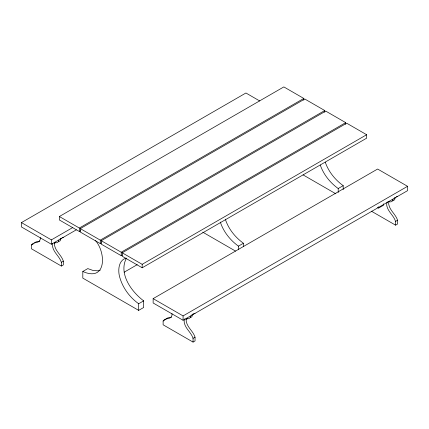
<?xml version="1.0" encoding="UTF-8"?>
<svg xmlns="http://www.w3.org/2000/svg" width="429" height="429" viewBox="0 0 429 429"><rect width="100%" height="100%" fill="white"/><g stroke="black" fill="none" stroke-linecap="round" stroke-linejoin="round"><path stroke-width="0.64" d="M58.848 240.047C58.929 242.337 56.296 243.447 54.429 242.476M60.848 238.894L60.183 240.755L58.617 241.618M190.546 316.076C190.621 318.372 187.993 319.476 186.122 318.506M393.071 199.153C393.152 201.442 390.519 202.552 388.653 201.576M395.066 198C395.077 199.549 393.747 200.938 392.154 200.756M184.786 318.838L184.411 319.68A7.513 4.338 60 0 0 184.341 322.978C185.671 328.898 191.259 332.545 193.05 338.32L193.05 342.085L195.045 340.932L195.045 337.167C193.254 331.392 187.666 327.745 186.342 321.825A7.513 4.338 60 0 1 186.406 318.527M387.312 201.909L386.942 202.751A7.513 4.338 60 0 0 386.872 206.049C388.197 211.969 393.784 215.615 395.576 221.391L395.576 225.155L397.576 224.002L397.576 220.238C395.779 214.462 390.192 210.816 388.867 204.896A7.513 4.338 60 0 1 388.937 201.603M126.324 258.338C118.383 273.788 131.531 291.79 143.667 300.858L143.667 307.491L138.674 310.371L82.808 278.115L82.808 271.482L87.795 268.602L93.077 270.474L97.914 270.833L100.257 270.163M54.714 242.498A7.513 4.338 60 0 0 54.644 245.79C55.974 251.716 61.562 255.357 63.353 261.138L63.353 264.902L61.358 266.055L31.424 248.772L31.424 245.007C33.392 241.377 39.055 243.892 40.133 239.714A7.513 4.338 60 0 0 40.267 237.564M34.476 243.055L36.063 241.854L39.859 241.087M193.05 342.085L163.122 324.807L163.122 321.042C165.085 317.412 170.747 319.927 171.825 315.749A7.513 4.338 60 0 0 171.959 313.594M76.324 229.831L51.378 244.235L21.45 226.952L21.45 222.597L245.924 92.996L259.738 100.976M80.475 230.823L79.317 231.494L59.363 219.97L59.363 216.516L283.837 86.915L303.791 98.434L303.791 100.161M31.424 245.007L33.424 243.854M21.45 222.597L51.378 239.881L72.844 227.488M59.363 216.516L79.317 228.035L303.791 98.434M54.151 243.323L55.261 242.685M101.426 242.916L100.268 243.586L80.314 232.068L80.314 228.614L304.788 99.013L324.742 110.532L324.742 112.259M61.358 266.055L61.358 262.291L63.353 261.138M80.314 228.614L100.268 240.133L324.742 110.532M122.378 255.014L121.219 255.684L101.265 244.165L101.265 240.707L325.74 111.106L345.694 122.63L345.694 124.356M101.265 240.707L121.219 252.225L345.694 122.63M122.217 252.804L346.691 123.203L366.645 134.722L366.645 138.181L142.171 267.782L122.217 256.258L122.217 252.804L142.171 264.323L366.645 134.722M124.142 272.222L137.253 264.65M138.674 310.371L138.674 303.737L143.667 300.858M238.444 249.453L238.444 246.139L243.431 243.259C235.183 237.307 228.464 228.909 225.311 219.181M338.213 192.519L338.213 188.54L343.2 185.655C335.113 179.837 328.544 171.659 325.273 162.2M153.142 298.632L377.622 169.031L407.55 186.309L407.55 190.664L183.076 320.265L153.142 302.987L153.142 298.632L183.076 315.91L407.55 186.309M163.122 321.042L167.755 317.889L171.557 317.117M185.843 319.358L187.505 318.398M377.531 207.432L378.619 208.06L383.606 205.18L383.606 203.861M193.05 338.32L195.045 337.167M395.576 221.391L397.576 220.238M62.092 237.714L63.353 237.323M60.098 238.867L61.358 238.476M396.316 196.82L397.576 196.423M394.321 197.967L395.576 197.576M193.157 313.942L195.045 313.352M191.795 314.897L193.05 314.505M126.217 258.076C118.769 260.103 117.905 269.562 119.385 275.944C122.19 287.151 129.306 297.061 138.674 303.737M190.31 317.653L191.876 316.79L192.53 314.141M82.808 271.482C106.424 282.137 106.226 253.099 95.533 240.594M371.401 211.202L395.576 225.155M303.078 174.887L335.907 193.838M202.735 232.153L235.564 251.11M338.213 188.54C330.121 182.716 323.557 174.539 320.286 165.079M238.444 246.139C230.196 240.186 223.477 231.789 220.324 222.061M61.358 262.291C59.567 256.51 53.979 252.863 52.649 246.943A7.513 4.338 60 0 1 52.719 243.651M378.619 206.74L378.619 208.06M343.2 185.655L343.2 189.639M243.431 243.259L243.431 246.573M183.076 315.91L183.076 320.265M142.171 264.323L142.171 267.782M121.219 252.225L121.219 255.684M100.268 240.133L100.268 243.586M79.317 228.035L79.317 231.494M51.378 239.881L51.378 244.235"/></g></svg>
